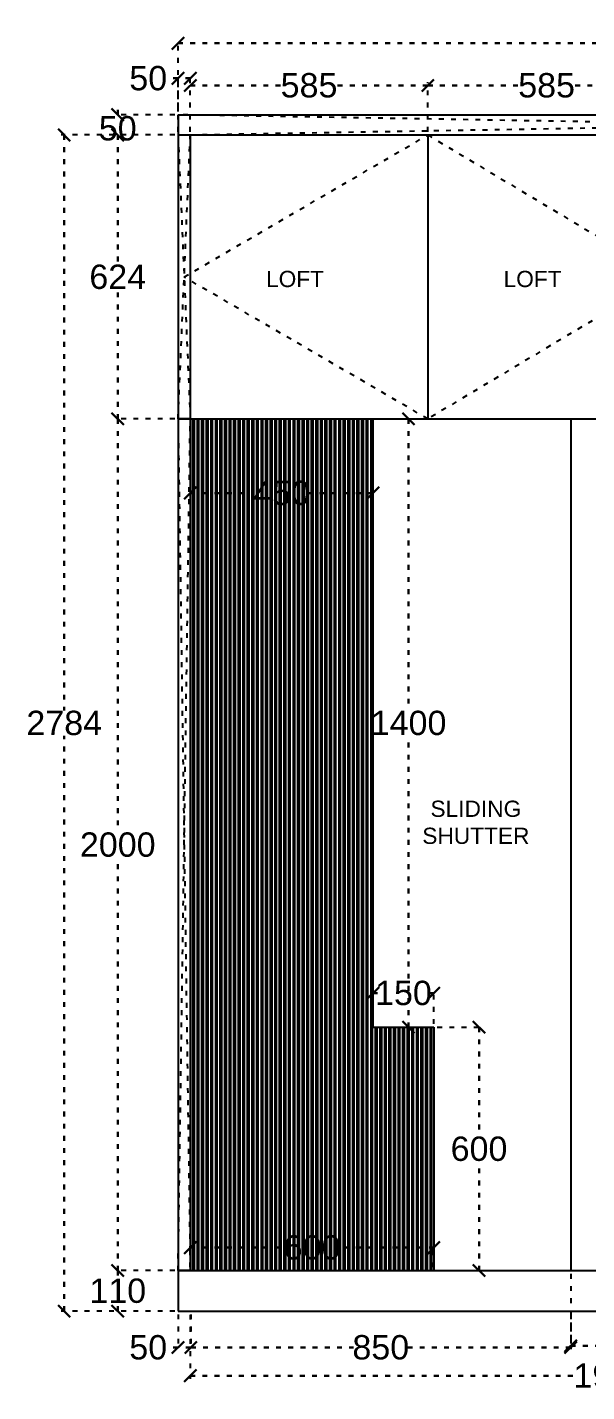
# Model space of a CAD drawing. Header units: millimetres. Extents: x 220712 to 1505573, y -354410 to 241923.
# Drawn here: x 272934 to 274311, y 85103 to 88467 of the extents above; entities that cross this region are included whole.
import ezdxf

# ---------------------------------------------------------------- set-up
doc = ezdxf.new("R2010")
doc.units = ezdxf.units.MM
doc.header["$MEASUREMENT"] = 0
doc.linetypes.add('ACAD_ISO03W100', pattern=[30, 12, -18])
doc.layers.add('Walls', color=253, linetype='Continuous')
doc.styles.get("Standard").update_dxf_attribs({"font": 'arial.ttf'})
doc.dimstyles.get("Standard").update_dxf_attribs({"dimtxt": 60, "dimasz": 30, "dimexe": 7.75, "dimexo": 8.13, "dimgap": 0.63, "dimtad": 0, "dimtih": 1, "dimtoh": 1, "dimdec": 0, "dimzin": 0, "dimtxsty": 'Standard', "dimblk": 'OBLIQUE', "dimcen": 2.25, "dimclrd": 1, "dimclre": 1, "dimclrt": 1, "dimadec": 0, "dimazin": 0, "dimtfac": 1, "dimtdec": 0, "dimtofl": 0, "dimtmove": 0, "dimatfit": 3, "dimfxl": 1, "dimtolj": 1, "dimtzin": 0, "dimlwd": 30, "dimarcsym": 0})

# ---------------------------------------------------------------- blocks, each defined once
blk = doc.blocks.new('_Oblique')
at = {"color": 0, "linetype": 'ByBlock', "lineweight": -2}
blk.add_line((-0.5, -0.5), (0.5, 0.5), dxfattribs=at)
blk = doc.blocks.new('*D2152')
at = {"layer": 'Defpoints', "color": 0, "linetype": 'ACAD_ISO03W100', "lineweight": -2, "transparency": 16777216}
for p in [(273304.9, 88341.6), (273304.9, 88201.8), (273334.9, 88201.8)]:
    blk.add_point(p, dxfattribs=at)
at = {"layer": 'Walls', "color": 1, "linetype": 'ACAD_ISO03W100', "lineweight": -2, "transparency": 16777216}
for p, q in [((273304.9, 88209.9), (273304.9, 88349.3)), ((273334.9, 88209.9), (273334.9, 88349.3))]:
    blk.add_line(p, q, dxfattribs=at)
at = {"layer": 'Walls', "color": 1, "linetype": 'ACAD_ISO03W100', "lineweight": 30, "transparency": 16777216}
for p, q in [((273304.9, 88341.6), (273274.9, 88341.6)), ((273334.9, 88341.6), (273304.9, 88341.6))]:
    blk.add_line(p, q, dxfattribs=at)
at = {"layer": 'Walls', "color": 1, "linetype": 'ACAD_ISO03W100', "lineweight": 30, "transparency": 16777216, "xscale": 30, "yscale": 30, "zscale": 30, "rotation": 180}
blk.add_blockref('_Oblique', (273304.9, 88341.6), dxfattribs=at)
at = {"layer": 'Walls', "color": 1, "linetype": 'ACAD_ISO03W100', "lineweight": 30, "transparency": 16777216, "xscale": 30, "yscale": 30, "zscale": 30}
blk.add_blockref('_Oblique', (273334.9, 88341.6), dxfattribs=at)
at = {"layer": 'Walls', "color": 1, "linetype": 'ACAD_ISO03W100', "transparency": 16777216, "insert": (273231.4, 88341.6), "char_height": 60, "attachment_point": 5}
blk.add_mtext('\\A1;50', dxfattribs=at)
blk = doc.blocks.new('*D2153')
at = {"layer": 'Defpoints', "color": 0, "linetype": 'ACAD_ISO03W100', "lineweight": -2, "transparency": 16777216}
for p in [(273304.9, 88201.8), (273156.3, 87501.8), (273304.9, 87501.8)]:
    blk.add_point(p, dxfattribs=at)
at = {"layer": 'Walls', "color": 1, "linetype": 'ACAD_ISO03W100', "lineweight": -2, "transparency": 16777216}
for p, q in [((273296.8, 88201.8), (273148.5, 88201.8)), ((273296.8, 87501.8), (273148.5, 87501.8))]:
    blk.add_line(p, q, dxfattribs=at)
at = {"layer": 'Walls', "color": 1, "linetype": 'ACAD_ISO03W100', "lineweight": 30, "transparency": 16777216}
for p, q in [((273156.3, 88201.8), (273156.3, 87883.1)), ((273156.3, 87501.8), (273156.3, 87820.5))]:
    blk.add_line(p, q, dxfattribs=at)
at = {"layer": 'Walls', "color": 1, "linetype": 'ACAD_ISO03W100', "lineweight": 30, "transparency": 16777216, "xscale": 30, "yscale": 30, "zscale": 30}
for p, rotation in [((273156.3, 88201.8), 90), ((273156.3, 87501.8), 270)]:
    blk.add_blockref('_Oblique', p, dxfattribs=dict(at, rotation=rotation))
at = {"layer": 'Walls', "color": 1, "linetype": 'ACAD_ISO03W100', "transparency": 16777216, "insert": (273156.3, 87851.8), "char_height": 60, "width": 136.439, "attachment_point": 5}
blk.add_mtext('\\A1;624', dxfattribs=at)
blk = doc.blocks.new('*D2154')
at = {"layer": 'Defpoints', "color": 0, "linetype": 'ACAD_ISO03W100', "lineweight": -2, "transparency": 16777216}
for p in [(273304.9, 87501.8), (273156.3, 85401.8), (273304.9, 85401.8)]:
    blk.add_point(p, dxfattribs=at)
at = {"layer": 'Walls', "color": 1, "linetype": 'ACAD_ISO03W100', "lineweight": -2, "transparency": 16777216}
for p, q in [((273296.8, 87501.8), (273148.5, 87501.8)), ((273296.8, 85401.8), (273148.5, 85401.8))]:
    blk.add_line(p, q, dxfattribs=at)
at = {"layer": 'Walls', "color": 1, "linetype": 'ACAD_ISO03W100', "lineweight": 30, "transparency": 16777216}
for p, q in [((273156.3, 87501.8), (273156.3, 86483.1)), ((273156.3, 85401.8), (273156.3, 86420.5))]:
    blk.add_line(p, q, dxfattribs=at)
at = {"layer": 'Walls', "color": 1, "linetype": 'ACAD_ISO03W100', "lineweight": 30, "transparency": 16777216, "xscale": 30, "yscale": 30, "zscale": 30}
for p, rotation in [((273156.3, 87501.8), 90), ((273156.3, 85401.8), 270)]:
    blk.add_blockref('_Oblique', p, dxfattribs=dict(at, rotation=rotation))
at = {"layer": 'Walls', "color": 1, "linetype": 'ACAD_ISO03W100', "transparency": 16777216, "insert": (273156.3, 86451.8), "char_height": 60, "attachment_point": 5}
blk.add_mtext('\\A1;2000', dxfattribs=at)
blk = doc.blocks.new('*D2155')
at = {"layer": 'Defpoints', "color": 0, "linetype": 'ACAD_ISO03W100', "lineweight": -2, "transparency": 16777216}
for p in [(273156.3, 85401.8), (273304.9, 85401.8), (273304.9, 85301.8)]:
    blk.add_point(p, dxfattribs=at)
at = {"layer": 'Walls', "color": 1, "linetype": 'ACAD_ISO03W100', "lineweight": -2, "transparency": 16777216}
for p, q in [((273296.8, 85401.8), (273148.5, 85401.8)), ((273296.8, 85301.8), (273148.5, 85301.8))]:
    blk.add_line(p, q, dxfattribs=at)
at = {"layer": 'Walls', "color": 1, "linetype": 'ACAD_ISO03W100', "lineweight": 30, "transparency": 16777216}
for p, q in [((273156.3, 85401.8), (273156.3, 85383.1)), ((273156.3, 85301.8), (273156.3, 85320.5))]:
    blk.add_line(p, q, dxfattribs=at)
at = {"layer": 'Walls', "color": 1, "linetype": 'ACAD_ISO03W100', "lineweight": 30, "transparency": 16777216, "xscale": 30, "yscale": 30, "zscale": 30}
for p, rotation in [((273156.3, 85401.8), 90), ((273156.3, 85301.8), 270)]:
    blk.add_blockref('_Oblique', p, dxfattribs=dict(at, rotation=rotation))
at = {"layer": 'Walls', "color": 1, "linetype": 'ACAD_ISO03W100', "transparency": 16777216, "insert": (273156.3, 85351.8), "char_height": 60, "attachment_point": 5}
blk.add_mtext('\\A1;110', dxfattribs=at)
blk = doc.blocks.new('*D2156')
at = {"layer": 'Defpoints', "color": 0, "linetype": 'ACAD_ISO03W100', "lineweight": -2, "transparency": 16777216}
for p in [(273336.3, 85301.8), (274271.9, 85301.8), (274271.9, 85212.3)]:
    blk.add_point(p, dxfattribs=at)
at = {"layer": 'Walls', "color": 1, "linetype": 'ACAD_ISO03W100', "lineweight": -2, "transparency": 16777216}
for p, q in [((273336.3, 85293.7), (273336.3, 85204.6)), ((274271.9, 85293.7), (274271.9, 85204.6))]:
    blk.add_line(p, q, dxfattribs=at)
at = {"layer": 'Walls', "color": 1, "linetype": 'ACAD_ISO03W100', "lineweight": 30, "transparency": 16777216}
for p, q in [((273336.3, 85212.3), (273737.3, 85212.3)), ((274271.9, 85212.3), (273871, 85212.3))]:
    blk.add_line(p, q, dxfattribs=at)
at = {"layer": 'Walls', "color": 1, "linetype": 'ACAD_ISO03W100', "lineweight": 30, "transparency": 16777216, "xscale": 30, "yscale": 30, "zscale": 30, "rotation": 180}
blk.add_blockref('_Oblique', (273336.3, 85212.3), dxfattribs=at)
at = {"layer": 'Walls', "color": 1, "linetype": 'ACAD_ISO03W100', "lineweight": 30, "transparency": 16777216, "xscale": 30, "yscale": 30, "zscale": 30}
blk.add_blockref('_Oblique', (274271.9, 85212.3), dxfattribs=at)
at = {"layer": 'Walls', "color": 1, "linetype": 'ACAD_ISO03W100', "transparency": 16777216, "insert": (273804.1, 85212.3), "char_height": 60, "attachment_point": 5}
blk.add_mtext('\\A1;850', dxfattribs=at)
blk = doc.blocks.new('*D2157')
at = {"layer": 'Defpoints', "color": 0, "linetype": 'ACAD_ISO03W100', "lineweight": -2, "transparency": 16777216}
for p in [(273304.9, 85301.8), (273336.3, 85301.8), (273304.9, 85212.3)]:
    blk.add_point(p, dxfattribs=at)
at = {"layer": 'Walls', "color": 1, "linetype": 'ACAD_ISO03W100', "lineweight": -2, "transparency": 16777216}
for p, q in [((273304.9, 85293.7), (273304.9, 85204.6)), ((273336.3, 85293.7), (273336.3, 85204.6))]:
    blk.add_line(p, q, dxfattribs=at)
at = {"layer": 'Walls', "color": 1, "linetype": 'ACAD_ISO03W100', "lineweight": 30, "transparency": 16777216}
for p, q in [((273304.9, 85212.3), (273274.9, 85212.3)), ((273336.3, 85212.3), (273304.9, 85212.3))]:
    blk.add_line(p, q, dxfattribs=at)
at = {"layer": 'Walls', "color": 1, "linetype": 'ACAD_ISO03W100', "lineweight": 30, "transparency": 16777216, "xscale": 30, "yscale": 30, "zscale": 30, "rotation": 180}
blk.add_blockref('_Oblique', (273304.9, 85212.3), dxfattribs=at)
at = {"layer": 'Walls', "color": 1, "linetype": 'ACAD_ISO03W100', "lineweight": 30, "transparency": 16777216, "xscale": 30, "yscale": 30, "zscale": 30}
blk.add_blockref('_Oblique', (273336.3, 85212.3), dxfattribs=at)
at = {"layer": 'Walls', "color": 1, "linetype": 'ACAD_ISO03W100', "transparency": 16777216, "insert": (273231.4, 85212.3), "char_height": 60, "attachment_point": 5}
blk.add_mtext('\\A1;50', dxfattribs=at)
blk = doc.blocks.new('*D2158')
at = {"layer": 'Defpoints', "color": 0, "linetype": 'ACAD_ISO03W100', "lineweight": -2, "transparency": 16777216}
for p in [(274271.9, 85401.8), (275208.9, 85401.8), (275208.9, 85216.1)]:
    blk.add_point(p, dxfattribs=at)
at = {"layer": 'Walls', "color": 1, "linetype": 'ACAD_ISO03W100', "lineweight": -2, "transparency": 16777216}
for p, q in [((274271.9, 85393.7), (274271.9, 85208.3)), ((275208.9, 85393.7), (275208.9, 85208.3))]:
    blk.add_line(p, q, dxfattribs=at)
at = {"layer": 'Walls', "color": 1, "linetype": 'ACAD_ISO03W100', "lineweight": 30, "transparency": 16777216}
for p, q in [((274271.9, 85216.1), (274673.6, 85216.1)), ((275208.9, 85216.1), (274807.3, 85216.1))]:
    blk.add_line(p, q, dxfattribs=at)
at = {"layer": 'Walls', "color": 1, "linetype": 'ACAD_ISO03W100', "lineweight": 30, "transparency": 16777216, "xscale": 30, "yscale": 30, "zscale": 30, "rotation": 180}
blk.add_blockref('_Oblique', (274271.9, 85216.1), dxfattribs=at)
at = {"layer": 'Walls', "color": 1, "linetype": 'ACAD_ISO03W100', "lineweight": 30, "transparency": 16777216, "xscale": 30, "yscale": 30, "zscale": 30}
blk.add_blockref('_Oblique', (275208.9, 85216.1), dxfattribs=at)
at = {"layer": 'Walls', "color": 1, "linetype": 'ACAD_ISO03W100', "transparency": 16777216, "insert": (274740.4, 85216.1), "char_height": 60, "attachment_point": 5}
blk.add_mtext('\\A1;850', dxfattribs=at)
blk = doc.blocks.new('*D2078')
at = {"layer": 'Defpoints', "color": 0, "linetype": 'ACAD_ISO03W100', "lineweight": -2, "transparency": 16777216}
for p in [(273334.9, 85301), (275408.9, 85301), (273334.9, 85142.5)]:
    blk.add_point(p, dxfattribs=at)
at = {"layer": 'Walls', "color": 1, "linetype": 'ACAD_ISO03W100', "lineweight": -2, "transparency": 16777216}
for p, q in [((273334.9, 85292.9), (273334.9, 85134.8)), ((275408.9, 85292.9), (275408.9, 85134.8))]:
    blk.add_line(p, q, dxfattribs=at)
at = {"layer": 'Walls', "color": 1, "linetype": 'ACAD_ISO03W100', "lineweight": 30, "transparency": 16777216}
for p, q in [((273334.9, 85142.5), (274284.6, 85142.5)), ((275408.9, 85142.5), (274459.2, 85142.5))]:
    blk.add_line(p, q, dxfattribs=at)
at = {"layer": 'Walls', "color": 1, "linetype": 'ACAD_ISO03W100', "lineweight": 30, "transparency": 16777216, "xscale": 30, "yscale": 30, "zscale": 30, "rotation": 180}
blk.add_blockref('_Oblique', (273334.9, 85142.5), dxfattribs=at)
at = {"layer": 'Walls', "color": 1, "linetype": 'ACAD_ISO03W100', "lineweight": 30, "transparency": 16777216, "xscale": 30, "yscale": 30, "zscale": 30}
blk.add_blockref('_Oblique', (275408.9, 85142.5), dxfattribs=at)
at = {"layer": 'Walls', "color": 1, "linetype": 'ACAD_ISO03W100', "transparency": 16777216, "insert": (274371.9, 85142.5), "char_height": 60, "attachment_point": 5}
blk.add_mtext('\\A1;1950', dxfattribs=at)
blk = doc.blocks.new('*D2315')
at = {"layer": 'Defpoints', "color": 0, "linetype": 'ACAD_ISO03W100', "lineweight": -2, "transparency": 16777216}
for p in [(273024.5, 88201.8), (273304.9, 88201.8), (273304.9, 85301.8)]:
    blk.add_point(p, dxfattribs=at)
at = {"layer": 'Walls', "color": 1, "linetype": 'ACAD_ISO03W100', "lineweight": -2, "transparency": 16777216}
for p, q in [((273296.8, 88201.8), (273016.8, 88201.8)), ((273296.8, 85301.8), (273016.8, 85301.8))]:
    blk.add_line(p, q, dxfattribs=at)
at = {"layer": 'Walls', "color": 1, "linetype": 'ACAD_ISO03W100', "lineweight": 30, "transparency": 16777216}
for p, q in [((273024.5, 88201.8), (273024.5, 86783.1)), ((273024.5, 85301.8), (273024.5, 86720.5))]:
    blk.add_line(p, q, dxfattribs=at)
at = {"layer": 'Walls', "color": 1, "linetype": 'ACAD_ISO03W100', "lineweight": 30, "transparency": 16777216, "xscale": 30, "yscale": 30, "zscale": 30}
for p, rotation in [((273024.5, 88201.8), 90), ((273024.5, 85301.8), 270)]:
    blk.add_blockref('_Oblique', p, dxfattribs=dict(at, rotation=rotation))
at = {"layer": 'Walls', "color": 1, "linetype": 'ACAD_ISO03W100', "lineweight": -2, "transparency": 16777216, "insert": (273024.5, 86751.8), "char_height": 60, "attachment_point": 5}
blk.add_mtext('\\A1;2784', dxfattribs=at)
blk = doc.blocks.new('*D2316')
at = {"layer": 'Defpoints', "color": 0, "linetype": 'ACAD_ISO03W100', "lineweight": -2, "transparency": 16777216}
for p in [(273156.3, 88251.8), (273304.9, 88251.8), (273304.9, 88201.8)]:
    blk.add_point(p, dxfattribs=at)
at = {"layer": 'Walls', "color": 1, "linetype": 'ACAD_ISO03W100', "lineweight": 30, "transparency": 16777216}
for p, q in [((273156.3, 88251.8), (273156.3, 88281.8)), ((273156.3, 88201.8), (273156.3, 88171.8))]:
    blk.add_line(p, q, dxfattribs=at)
at = {"layer": 'Walls', "color": 1, "linetype": 'ACAD_ISO03W100', "lineweight": -2, "transparency": 16777216}
for p, q in [((273296.8, 88251.8), (273148.5, 88251.8)), ((273296.8, 88201.8), (273148.5, 88201.8))]:
    blk.add_line(p, q, dxfattribs=at)
at = {"layer": 'Walls', "color": 1, "linetype": 'ACAD_ISO03W100', "lineweight": 30, "transparency": 16777216, "xscale": 30, "yscale": 30, "zscale": 30}
for p, rotation in [((273156.3, 88251.8), 270), ((273156.3, 88201.8), 90)]:
    blk.add_blockref('_Oblique', p, dxfattribs=dict(at, rotation=rotation))
at = {"layer": 'Walls', "color": 1, "linetype": 'ACAD_ISO03W100', "lineweight": -2, "transparency": 16777216, "insert": (273156.3, 88218), "char_height": 60, "attachment_point": 5}
blk.add_mtext('\\A1;50', dxfattribs=at)
blk = doc.blocks.new('*D2318')
at = {"layer": 'Defpoints', "color": 0, "linetype": 'ACAD_ISO03W100', "lineweight": -2, "transparency": 16777216}
for p in [(276208.9, 88428), (273304.9, 88251.8), (276208.9, 88251.8)]:
    blk.add_point(p, dxfattribs=at)
at = {"layer": 'Walls', "color": 1, "linetype": 'ACAD_ISO03W100', "lineweight": -2, "transparency": 16777216}
for p, q in [((273304.9, 88259.9), (273304.9, 88435.8)), ((276208.9, 88259.9), (276208.9, 88435.8))]:
    blk.add_line(p, q, dxfattribs=at)
at = {"layer": 'Walls', "color": 1, "linetype": 'ACAD_ISO03W100', "lineweight": 30, "transparency": 16777216}
for p, q in [((273304.9, 88428), (274666.7, 88428)), ((276208.9, 88428), (274847.1, 88428))]:
    blk.add_line(p, q, dxfattribs=at)
at = {"layer": 'Walls', "color": 1, "linetype": 'ACAD_ISO03W100', "lineweight": 30, "transparency": 16777216, "xscale": 30, "yscale": 30, "zscale": 30, "rotation": 180}
blk.add_blockref('_Oblique', (273304.9, 88428), dxfattribs=at)
at = {"layer": 'Walls', "color": 1, "linetype": 'ACAD_ISO03W100', "lineweight": 30, "transparency": 16777216, "xscale": 30, "yscale": 30, "zscale": 30}
blk.add_blockref('_Oblique', (276208.9, 88428), dxfattribs=at)
at = {"layer": 'Walls', "color": 1, "linetype": 'ACAD_ISO03W100', "lineweight": -2, "transparency": 16777216, "insert": (274756.9, 88428), "char_height": 60, "attachment_point": 5}
blk.add_mtext('\\A1;3007', dxfattribs=at)
blk = doc.blocks.new('*D2319')
at = {"layer": 'Defpoints', "color": 0, "linetype": 'ACAD_ISO03W100', "lineweight": -2, "transparency": 16777216}
for p in [(273919.9, 88324), (273334.9, 88201.8), (273919.9, 88201.8)]:
    blk.add_point(p, dxfattribs=at)
at = {"layer": 'Walls', "color": 1, "linetype": 'ACAD_ISO03W100', "lineweight": -2, "transparency": 16777216}
for p, q in [((273334.9, 88209.9), (273334.9, 88331.8)), ((273919.9, 88209.9), (273919.9, 88331.8))]:
    blk.add_line(p, q, dxfattribs=at)
at = {"layer": 'Walls', "color": 1, "linetype": 'ACAD_ISO03W100', "lineweight": 30, "transparency": 16777216}
for p, q in [((273334.9, 88324), (273560.3, 88324)), ((273919.9, 88324), (273694.6, 88324))]:
    blk.add_line(p, q, dxfattribs=at)
at = {"layer": 'Walls', "color": 1, "linetype": 'ACAD_ISO03W100', "lineweight": 30, "transparency": 16777216, "xscale": 30, "yscale": 30, "zscale": 30, "rotation": 180}
blk.add_blockref('_Oblique', (273334.9, 88324), dxfattribs=at)
at = {"layer": 'Walls', "color": 1, "linetype": 'ACAD_ISO03W100', "lineweight": 30, "transparency": 16777216, "xscale": 30, "yscale": 30, "zscale": 30}
blk.add_blockref('_Oblique', (273919.9, 88324), dxfattribs=at)
at = {"layer": 'Walls', "color": 1, "linetype": 'ACAD_ISO03W100', "lineweight": -2, "transparency": 16777216, "insert": (273627.4, 88324), "char_height": 60, "attachment_point": 5}
blk.add_mtext('\\A1;585', dxfattribs=at)
blk = doc.blocks.new('*D2320')
at = {"layer": 'Defpoints', "color": 0, "linetype": 'ACAD_ISO03W100', "lineweight": -2, "transparency": 16777216}
for p in [(274504.9, 88324), (273919.9, 88201.8), (274504.9, 88201.8)]:
    blk.add_point(p, dxfattribs=at)
at = {"layer": 'Walls', "color": 1, "linetype": 'ACAD_ISO03W100', "lineweight": -2, "transparency": 16777216}
for p, q in [((273919.9, 88209.9), (273919.9, 88331.8)), ((274504.9, 88209.9), (274504.9, 88331.8))]:
    blk.add_line(p, q, dxfattribs=at)
at = {"layer": 'Walls', "color": 1, "linetype": 'ACAD_ISO03W100', "lineweight": 30, "transparency": 16777216}
for p, q in [((273919.9, 88324), (274145.3, 88324)), ((274504.9, 88324), (274279.6, 88324))]:
    blk.add_line(p, q, dxfattribs=at)
at = {"layer": 'Walls', "color": 1, "linetype": 'ACAD_ISO03W100', "lineweight": 30, "transparency": 16777216, "xscale": 30, "yscale": 30, "zscale": 30, "rotation": 180}
blk.add_blockref('_Oblique', (273919.9, 88324), dxfattribs=at)
at = {"layer": 'Walls', "color": 1, "linetype": 'ACAD_ISO03W100', "lineweight": 30, "transparency": 16777216, "xscale": 30, "yscale": 30, "zscale": 30}
blk.add_blockref('_Oblique', (274504.9, 88324), dxfattribs=at)
at = {"layer": 'Walls', "color": 1, "linetype": 'ACAD_ISO03W100', "lineweight": -2, "transparency": 16777216, "insert": (274212.4, 88324), "char_height": 60, "attachment_point": 5}
blk.add_mtext('\\A1;585', dxfattribs=at)
blk = doc.blocks.new('*D2365')
at = {"layer": 'Defpoints', "color": 0, "linetype": 'ACAD_ISO03W100', "lineweight": -2, "transparency": 16777216}
for p in [(273334.9, 85458.5), (273334.9, 85401.8), (273934.9, 85401.8)]:
    blk.add_point(p, dxfattribs=at)
at = {"layer": 'Walls', "color": 1, "linetype": 'ACAD_ISO03W100', "lineweight": -2, "transparency": 16777216}
for p, q in [((273334.9, 85409.9), (273334.9, 85466.2)), ((273934.9, 85409.9), (273934.9, 85466.2))]:
    blk.add_line(p, q, dxfattribs=at)
at = {"layer": 'Walls', "color": 1, "linetype": 'ACAD_ISO03W100', "lineweight": 30, "transparency": 16777216}
for p, q in [((273334.9, 85458.5), (273567.9, 85458.5)), ((273934.9, 85458.5), (273701.9, 85458.5))]:
    blk.add_line(p, q, dxfattribs=at)
at = {"layer": 'Walls', "color": 1, "linetype": 'ACAD_ISO03W100', "lineweight": 30, "transparency": 16777216, "xscale": 30, "yscale": 30, "zscale": 30, "rotation": 180}
blk.add_blockref('_Oblique', (273334.9, 85458.5), dxfattribs=at)
at = {"layer": 'Walls', "color": 1, "linetype": 'ACAD_ISO03W100', "lineweight": 30, "transparency": 16777216, "xscale": 30, "yscale": 30, "zscale": 30}
blk.add_blockref('_Oblique', (273934.9, 85458.5), dxfattribs=at)
at = {"layer": 'Walls', "color": 1, "linetype": 'ACAD_ISO03W100', "lineweight": -2, "transparency": 16777216, "insert": (273634.9, 85458.5), "char_height": 60, "attachment_point": 5}
blk.add_mtext('\\A1;600', dxfattribs=at)
blk = doc.blocks.new('*D2366')
at = {"layer": 'Defpoints', "color": 0, "linetype": 'ACAD_ISO03W100', "lineweight": -2, "transparency": 16777216}
for p in [(273934.9, 86086), (273784.9, 86001.8), (273934.9, 86001.8)]:
    blk.add_point(p, dxfattribs=at)
at = {"layer": 'Walls', "color": 1, "linetype": 'ACAD_ISO03W100', "lineweight": -2, "transparency": 16777216}
for p, q in [((273784.9, 86009.9), (273784.9, 86093.8)), ((273934.9, 86009.9), (273934.9, 86093.8))]:
    blk.add_line(p, q, dxfattribs=at)
at = {"layer": 'Walls', "color": 1, "linetype": 'ACAD_ISO03W100', "lineweight": 30, "transparency": 16777216}
for p, q in [((273784.9, 86086), (273795.9, 86086)), ((273934.9, 86086), (273923.9, 86086))]:
    blk.add_line(p, q, dxfattribs=at)
at = {"layer": 'Walls', "color": 1, "linetype": 'ACAD_ISO03W100', "lineweight": 30, "transparency": 16777216, "xscale": 30, "yscale": 30, "zscale": 30, "rotation": 180}
blk.add_blockref('_Oblique', (273784.9, 86086), dxfattribs=at)
at = {"layer": 'Walls', "color": 1, "linetype": 'ACAD_ISO03W100', "lineweight": 30, "transparency": 16777216, "xscale": 30, "yscale": 30, "zscale": 30}
blk.add_blockref('_Oblique', (273934.9, 86086), dxfattribs=at)
at = {"layer": 'Walls', "color": 1, "linetype": 'ACAD_ISO03W100', "lineweight": -2, "transparency": 16777216, "insert": (273859.9, 86086), "char_height": 60, "attachment_point": 5}
blk.add_mtext('\\A1;150', dxfattribs=at)
blk = doc.blocks.new('*D2367')
at = {"layer": 'Defpoints', "color": 0, "linetype": 'ACAD_ISO03W100', "lineweight": -2, "transparency": 16777216}
for p in [(273934.9, 86001.8), (274046, 86001.8), (273934.9, 85401.8)]:
    blk.add_point(p, dxfattribs=at)
at = {"layer": 'Walls', "color": 1, "linetype": 'ACAD_ISO03W100', "lineweight": -2, "transparency": 16777216}
for p, q in [((273943, 86001.8), (274053.8, 86001.8)), ((273943, 85401.8), (274053.8, 85401.8))]:
    blk.add_line(p, q, dxfattribs=at)
at = {"layer": 'Walls', "color": 1, "linetype": 'ACAD_ISO03W100', "lineweight": 30, "transparency": 16777216}
for p, q in [((274046, 86001.8), (274046, 85733.1)), ((274046, 85401.8), (274046, 85670.5))]:
    blk.add_line(p, q, dxfattribs=at)
at = {"layer": 'Walls', "color": 1, "linetype": 'ACAD_ISO03W100', "lineweight": 30, "transparency": 16777216, "xscale": 30, "yscale": 30, "zscale": 30}
for p, rotation in [((274046, 86001.8), 90), ((274046, 85401.8), 270)]:
    blk.add_blockref('_Oblique', p, dxfattribs=dict(at, rotation=rotation))
at = {"layer": 'Walls', "color": 1, "linetype": 'ACAD_ISO03W100', "lineweight": -2, "transparency": 16777216, "insert": (274046, 85701.8), "char_height": 60, "attachment_point": 5}
blk.add_mtext('\\A1;600', dxfattribs=at)
blk = doc.blocks.new('*D2371')
at = {"layer": 'Defpoints', "color": 0, "linetype": 'ACAD_ISO03W100', "lineweight": -2, "transparency": 16777216}
for p in [(273334.9, 87501.8), (273784.9, 87501.8), (273334.9, 87319)]:
    blk.add_point(p, dxfattribs=at)
at = {"layer": 'Walls', "color": 1, "linetype": 'ACAD_ISO03W100', "lineweight": -2, "transparency": 16777216}
for p, q in [((273334.9, 87493.7), (273334.9, 87311.2)), ((273784.9, 87493.7), (273784.9, 87311.2))]:
    blk.add_line(p, q, dxfattribs=at)
at = {"layer": 'Walls', "color": 1, "linetype": 'ACAD_ISO03W100', "lineweight": 30, "transparency": 16777216}
for p, q in [((273334.9, 87319), (273491.9, 87319)), ((273784.9, 87319), (273627.9, 87319))]:
    blk.add_line(p, q, dxfattribs=at)
at = {"layer": 'Walls', "color": 1, "linetype": 'ACAD_ISO03W100', "lineweight": 30, "transparency": 16777216, "xscale": 30, "yscale": 30, "zscale": 30, "rotation": 180}
blk.add_blockref('_Oblique', (273334.9, 87319), dxfattribs=at)
at = {"layer": 'Walls', "color": 1, "linetype": 'ACAD_ISO03W100', "lineweight": 30, "transparency": 16777216, "xscale": 30, "yscale": 30, "zscale": 30}
blk.add_blockref('_Oblique', (273784.9, 87319), dxfattribs=at)
at = {"layer": 'Walls', "color": 1, "linetype": 'ACAD_ISO03W100', "lineweight": -2, "transparency": 16777216, "insert": (273559.9, 87319), "char_height": 60, "attachment_point": 5}
blk.add_mtext('\\A1;450', dxfattribs=at)
blk = doc.blocks.new('*D2372')
at = {"layer": 'Defpoints', "color": 0, "linetype": 'ACAD_ISO03W100', "lineweight": -2, "transparency": 16777216}
for p in [(273784.9, 87501.8), (273872.5, 87501.8), (273784.9, 86001.8)]:
    blk.add_point(p, dxfattribs=at)
at = {"layer": 'Walls', "color": 1, "linetype": 'ACAD_ISO03W100', "lineweight": -2, "transparency": 16777216}
for p, q in [((273793, 87501.8), (273880.3, 87501.8)), ((273793, 86001.8), (273880.3, 86001.8))]:
    blk.add_line(p, q, dxfattribs=at)
at = {"layer": 'Walls', "color": 1, "linetype": 'ACAD_ISO03W100', "lineweight": 30, "transparency": 16777216}
for p, q in [((273872.5, 87501.8), (273872.5, 86783.1)), ((273872.5, 86001.8), (273872.5, 86720.5))]:
    blk.add_line(p, q, dxfattribs=at)
at = {"layer": 'Walls', "color": 1, "linetype": 'ACAD_ISO03W100', "lineweight": 30, "transparency": 16777216, "xscale": 30, "yscale": 30, "zscale": 30}
for p, rotation in [((273872.5, 87501.8), 90), ((273872.5, 86001.8), 270)]:
    blk.add_blockref('_Oblique', p, dxfattribs=dict(at, rotation=rotation))
at = {"layer": 'Walls', "color": 1, "linetype": 'ACAD_ISO03W100', "lineweight": -2, "transparency": 16777216, "insert": (273872.5, 86751.8), "char_height": 60, "attachment_point": 5}
blk.add_mtext('\\A1;1400', dxfattribs=at)

msp = doc.modelspace()

# ---------------------------------------------------------------- hatches: boundary and pattern name
at = {"layer": 'Walls', "linetype": 'ACAD_ISO03W100', "lineweight": -2, "true_color": 0x939598}
h = msp.add_hatch(dxfattribs=at)
h.set_pattern_fill('ANSI32', color=252, scale=30, angle=45)
h.paths.add_polyline_path([(275208.9, 87501.8), (274608.9, 87501.8), (274608.9, 86901.8), (274758.9, 86901.8), (274758.9, 85401.8), (275208.9, 85401.8)])
h.paths.add_polyline_path([(273784.9, 87501.8), (273334.9, 87501.8), (273334.9, 85401.8), (273934.9, 85401.8), (273934.9, 86001.8), (273784.9, 86001.8)])
h.paths.add_polyline_path([(274900.5, 85463.2), (275070.3, 85463.2), (275070.3, 85586.9), (274900.5, 85586.9)], flags=24)
h.paths.add_polyline_path([(273550.4, 85396.2), (273720.3, 85396.2), (273720.3, 85519.9), (273550.4, 85519.9)], flags=9)
h.paths.add_polyline_path([(273476.5, 87256.7), (273646.3, 87256.7), (273646.3, 87380.4), (273476.5, 87380.4)], flags=24)

# ---------------------------------------------------------------- linework, layer by layer
at = {"layer": 'Walls', "color": 18, "true_color": 0x000000}
for p, q in [((273304.9, 88251.8), (273304.9, 85301.8)), ((273304.9, 88251.8), (276208.9, 88251.8)), ((273304.9, 88201.8), (276208.9, 88201.8)), ((273334.9, 88201.8), (273334.9, 85401.8)), ((273919.9, 88201.8), (273919.9, 87501.8)), ((273304.9, 87501.8), (276208.9, 87501.8)), ((273784.9, 87501.8), (273784.9, 86001.8)), ((274271.9, 87501.8), (274271.9, 85401.8)), ((273784.9, 86001.8), (273934.9, 86001.8)), ((273934.9, 86001.8), (273934.9, 85401.8)), ((273304.9, 85401.8), (275408.9, 85401.8)), ((273304.9, 85301.8), (275408.9, 85301.8))]:
    msp.add_line(p, q, dxfattribs=at)
at = {"layer": 'Walls', "color": 240, "linetype": 'ACAD_ISO03W100', "true_color": 0xed1f24}
for p, q in [((273304.9, 88201.8), (273334.9, 87501.8)), ((273304.9, 87501.8), (273334.9, 88201.8)), ((273304.9, 87501.8), (273334.9, 85401.8)), ((273304.9, 85401.8), (273334.9, 87501.8))]:
    msp.add_line(p, q, dxfattribs=at)
at = {"layer": 'Walls', "color": 240, "true_color": 0xed1f24}
for p, q in [((273334.9, 87501.8), (273304.9, 87501.8)), ((273334.9, 85401.8), (273304.9, 85401.8))]:
    msp.add_line(p, q, dxfattribs=at)
at = {"layer": 'Walls', "color": 242, "linetype": 'ACAD_ISO03W100', "lineweight": -2, "true_color": 0xcd2027}
msp.add_lwpolyline([(273304.9, 88201.8), (276208.9, 88251.8), (276208.9, 88201.8), (273304.9, 88251.8)], dxfattribs=at)
at = {"layer": 'Walls', "color": 9, "linetype": 'ACAD_ISO03W100', "lineweight": -2, "true_color": 0xc7c8ca}
msp.add_lwpolyline([(273919.9, 88201.8), (274504.9, 87851.8), (273919.9, 87501.8), (273319.9, 87851.8), (273919.9, 88201.8)], dxfattribs=at)

# ---------------------------------------------------------------- texts
at = {"color": 7, "char_height": 40, "attachment_point": 1}
for s, insert in [('LOFT', (273521.5, 87866.8)), ('LOFT', (274106.5, 87866.8)), ('\\pxqc;SLIDING SHUTTER', (273915, 86560.5))]:
    msp.add_mtext_dynamic_manual_height_columns(s, width=246.425, gutter_width=1213, heights=[0], dxfattribs=dict(at, insert=insert))

# ---------------------------------------------------------------- dimensions: what is measured, and where the dimension line sits
at = {"layer": 'Walls', "color": 242, "linetype": 'ACAD_ISO03W100', "lineweight": -2, "true_color": 0xcd2027}
dim = msp.add_linear_dim(base=(276208.9, 88428), p1=(273304.9, 88251.8), p2=(276208.9, 88251.8), text='3007', dimstyle='Standard', dxfattribs=at)
dim.commit()
dim.dimension.update_dxf_attribs({"geometry": '*D2318', "text_midpoint": (274756.9, 88428), "dimtype": 160})
at = {"layer": 'Walls', "color": 18, "linetype": 'ACAD_ISO03W100', "true_color": 0x000000}
dim = msp.add_linear_dim(base=(273304.9, 88341.6), p1=(273334.9, 88201.8), p2=(273304.9, 88201.8), text='50', dimstyle='Standard', dxfattribs=at)
dim.commit()
dim.dimension.update_dxf_attribs({"geometry": '*D2152', "text_midpoint": (273231.4, 88341.6)})
at = {"layer": 'Walls', "color": 242, "linetype": 'ACAD_ISO03W100', "lineweight": -2, "true_color": 0xcd2027}
for base, p1, p2, picture, middle in [((273919.9, 88324), (273334.9, 88201.8), (273919.9, 88201.8), '*D2319', (273627.4, 88324)), ((274504.9, 88324), (273919.9, 88201.8), (274504.9, 88201.8), '*D2320', (274212.4, 88324))]:
    dim = msp.add_linear_dim(base=base, p1=p1, p2=p2, dimstyle='Standard', dxfattribs=at)
    dim.commit()
    dim.dimension.update_dxf_attribs({"geometry": picture, "text_midpoint": middle})
dim = msp.add_linear_dim(base=(273156.3, 88251.8), p1=(273304.9, 88201.8), p2=(273304.9, 88251.8), angle=90, dimstyle='Standard', dxfattribs=at)
dim.commit()
dim.dimension.update_dxf_attribs({"geometry": '*D2316', "text_midpoint": (273156.3, 88218), "dimtype": 160})
at = {"layer": 'Walls', "color": 18, "linetype": 'ACAD_ISO03W100', "lineweight": -2, "true_color": 0x000000}
dim = msp.add_linear_dim(base=(273024.5, 88201.8), p1=(273304.9, 85301.8), p2=(273304.9, 88201.8), angle=90, text='2784', dimstyle='Standard', dxfattribs=at)
dim.commit()
dim.dimension.update_dxf_attribs({"geometry": '*D2315', "text_midpoint": (273024.5, 86751.8), "dimtype": 160})
at = {"layer": 'Walls', "color": 18, "linetype": 'ACAD_ISO03W100', "true_color": 0x000000}
for base, p1, p2, text, picture, middle in [((273156.3, 87501.8), (273304.9, 88201.8), (273304.9, 87501.8), '624', '*D2153', (273156.3, 87851.8)), ((273156.3, 85401.8), (273304.9, 87501.8), (273304.9, 85401.8), '2000', '*D2154', (273156.3, 86451.8)), ((273156.3, 85401.8), (273304.9, 85301.8), (273304.9, 85401.8), '110', '*D2155', (273156.3, 85351.8))]:
    dim = msp.add_linear_dim(base=base, p1=p1, p2=p2, angle=90, text=text, dimstyle='Standard', dxfattribs=at)
    dim.commit()
    dim.dimension.update_dxf_attribs({"geometry": picture, "text_midpoint": middle})
at = {"layer": 'Walls', "color": 9, "linetype": 'ACAD_ISO03W100', "lineweight": -2, "true_color": 0xc7c8ca}
dim = msp.add_linear_dim(base=(273872.5, 87501.8), p1=(273784.9, 86001.8), p2=(273784.9, 87501.8), angle=90, text='1400', dimstyle='Standard', dxfattribs=at)
dim.commit()
dim.dimension.update_dxf_attribs({"geometry": '*D2372', "text_midpoint": (273872.5, 86751.8), "dimtype": 160})
for base, p1, p2, picture, middle in [((273334.9, 87319), (273784.9, 87501.8), (273334.9, 87501.8), '*D2371', (273559.9, 87319)), ((273934.9, 86086), (273784.9, 86001.8), (273934.9, 86001.8), '*D2366', (273859.9, 86086)), ((273334.9, 85458.5), (273934.9, 85401.8), (273334.9, 85401.8), '*D2365', (273634.9, 85458.5))]:
    dim = msp.add_linear_dim(base=base, p1=p1, p2=p2, dimstyle='Standard', dxfattribs=at)
    dim.commit()
    dim.dimension.update_dxf_attribs({"geometry": picture, "text_midpoint": middle})
dim = msp.add_linear_dim(base=(274046, 86001.8), p1=(273934.9, 85401.8), p2=(273934.9, 86001.8), angle=90, dimstyle='Standard', dxfattribs=at)
dim.commit()
dim.dimension.update_dxf_attribs({"geometry": '*D2367', "text_midpoint": (274046, 85701.8)})
at = {"layer": 'Walls', "color": 0, "linetype": 'ACAD_ISO03W100'}
for base, p1, p2, text, picture, middle in [((275208.9, 85216.1), (274271.9, 85401.8), (275208.9, 85401.8), '850', '*D2158', (274740.4, 85216.1)), ((273304.9, 85212.3), (273336.3, 85301.8), (273304.9, 85301.8), '50', '*D2157', (273231.4, 85212.3)), ((274271.9, 85212.3), (273336.3, 85301.8), (274271.9, 85301.8), '850', '*D2156', (273804.1, 85212.3))]:
    dim = msp.add_linear_dim(base=base, p1=p1, p2=p2, text=text, dimstyle='Standard', dxfattribs=at)
    dim.commit()
    dim.dimension.update_dxf_attribs({"geometry": picture, "text_midpoint": middle})
dim = msp.add_linear_dim(base=(273334.9, 85142.5), p1=(275408.9, 85301), p2=(273334.9, 85301), text='1950', dimstyle='Standard', dxfattribs=at)
dim.commit()
dim.dimension.update_dxf_attribs({"geometry": '*D2078', "text_midpoint": (274371.9, 85142.5), "dimtype": 160})

doc.saveas('drawing.dxf')
